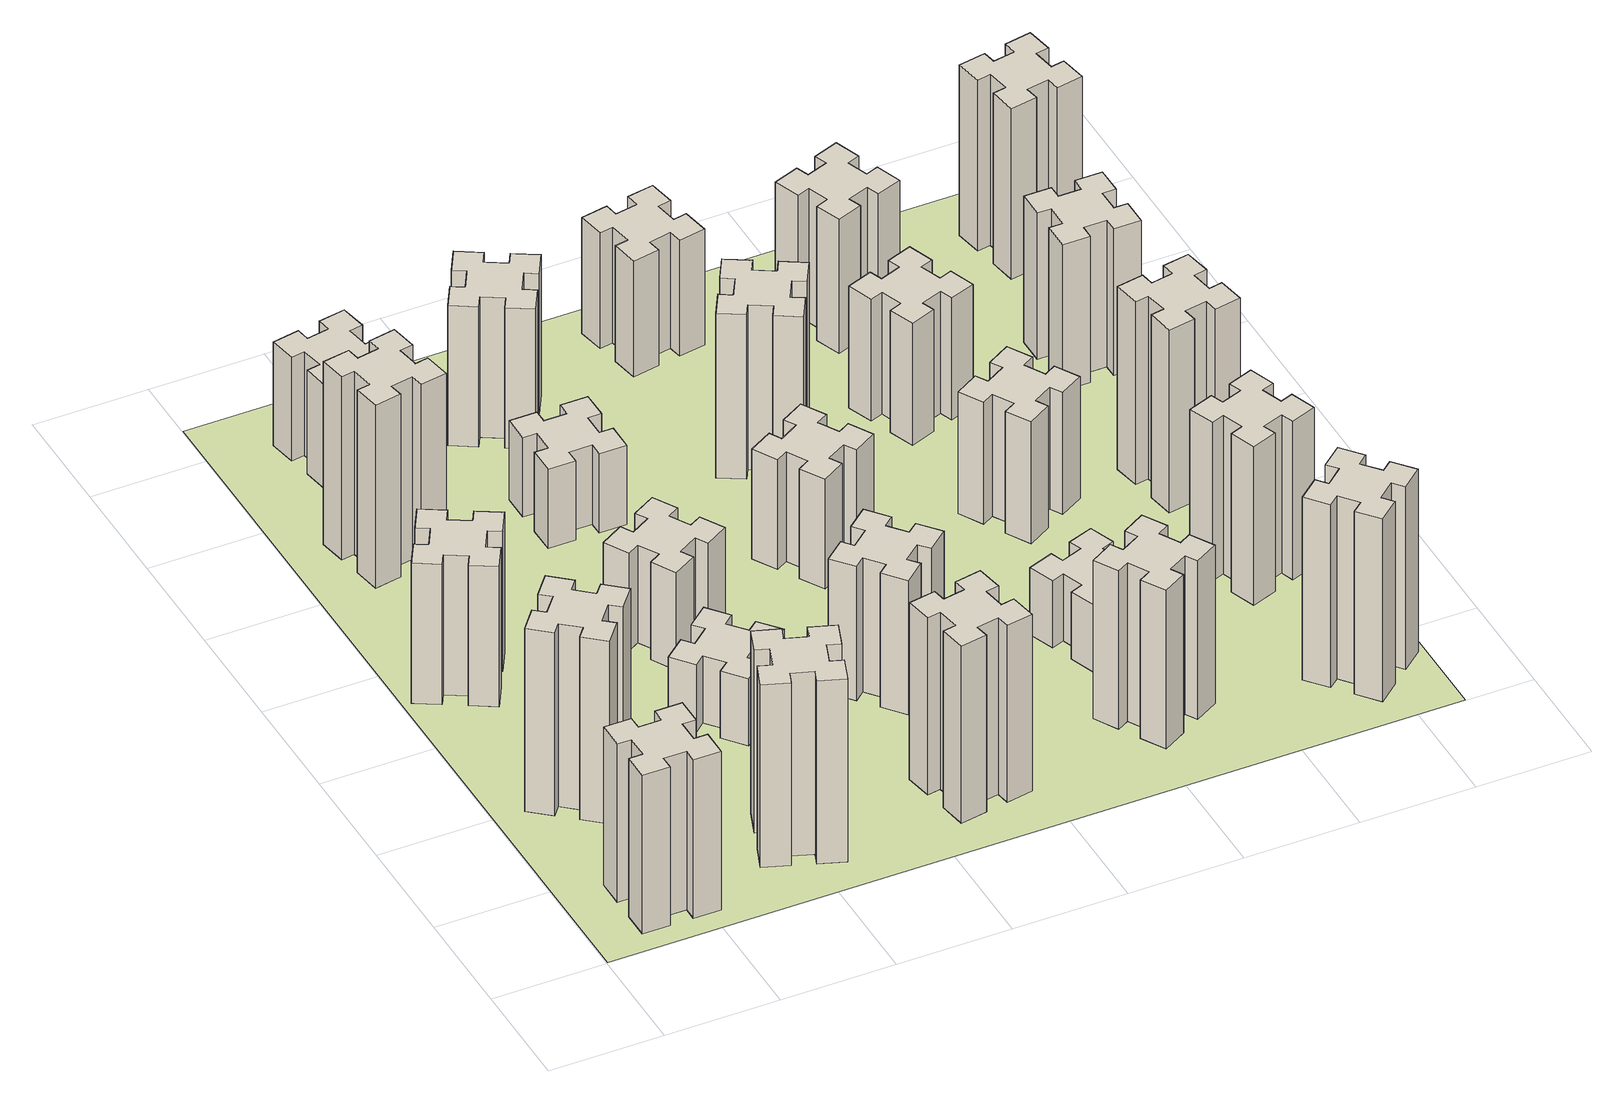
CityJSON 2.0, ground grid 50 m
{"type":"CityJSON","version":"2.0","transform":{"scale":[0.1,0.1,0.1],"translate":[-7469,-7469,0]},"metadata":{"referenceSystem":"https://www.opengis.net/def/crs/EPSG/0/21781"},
"CityObjects":{
"building1":{"type":"Building","attributes":{"class":"1000","function":"1000","usage":"1000","yearOfConstruction":2016,"roofType":"1000","measuredHeight":78,"storeysAboveGround":30,"storeysBelowGround":0},"geometry":[{"type":"Solid","lod":"1","boundaries":[[[[0,1,2,3,4,5,6,7,8,9,10,11,12,13,14,15,16,17,18,19]],[[17,16,20,21]],[[16,15,22,20]],[[15,14,23,22]],[[14,13,24,23]],[[13,12,25,24]],[[12,11,26,25]],[[11,10,27,26]],[[10,9,28,27]],[[9,8,29,28]],[[8,7,30,29]],[[7,6,31,30]],[[6,5,32,31]],[[5,4,33,32]],[[4,3,34,33]],[[3,2,35,34]],[[2,1,36,35]],[[1,0,37,36]],[[0,19,38,37]],[[19,18,39,38]],[[18,17,21,39]],[[24,25,26,27,28,29,30,31,32,33,34,35,36,37,38,39,21,20,22,23]]]]}]},
"building2":{"type":"Building","attributes":{"class":"1000","function":"1000","usage":"1000","yearOfConstruction":2016,"roofType":"1000","measuredHeight":90,"storeysAboveGround":30,"storeysBelowGround":0},"geometry":[{"type":"Solid","lod":"1","boundaries":[[[[40,41,42,43,44,45,46,47,48,49,50,51,52,53,54,55,56,57,58,59]],[[57,56,60,61]],[[56,55,62,60]],[[55,54,63,62]],[[54,53,64,63]],[[53,52,65,64]],[[52,51,66,65]],[[51,50,67,66]],[[50,49,68,67]],[[49,48,69,68]],[[48,47,70,69]],[[47,46,71,70]],[[46,45,72,71]],[[45,44,73,72]],[[44,43,74,73]],[[43,42,75,74]],[[42,41,76,75]],[[41,40,77,76]],[[40,59,78,77]],[[59,58,79,78]],[[58,57,61,79]],[[64,65,66,67,68,69,70,71,72,73,74,75,76,77,78,79,61,60,62,63]]]]}]},
"building3":{"type":"Building","attributes":{"class":"1000","function":"1000","usage":"1000","yearOfConstruction":2016,"roofType":"1000","measuredHeight":69,"storeysAboveGround":30,"storeysBelowGround":0},"geometry":[{"type":"Solid","lod":"1","boundaries":[[[[80,81,82,83,84,85,86,87,88,89,90,91,92,93,94,95,96,97,98,99]],[[97,96,100,101]],[[96,95,102,100]],[[95,94,103,102]],[[94,93,104,103]],[[93,92,105,104]],[[92,91,106,105]],[[91,90,107,106]],[[90,89,108,107]],[[89,88,109,108]],[[88,87,110,109]],[[87,86,111,110]],[[86,85,112,111]],[[85,84,113,112]],[[84,83,114,113]],[[83,82,115,114]],[[82,81,116,115]],[[81,80,117,116]],[[80,99,118,117]],[[99,98,119,118]],[[98,97,101,119]],[[104,105,106,107,108,109,110,111,112,113,114,115,116,117,118,119,101,100,102,103]]]]}]},
"building4":{"type":"Building","attributes":{"class":"1000","function":"1000","usage":"1000","yearOfConstruction":2016,"roofType":"1000","measuredHeight":90,"storeysAboveGround":30,"storeysBelowGround":0},"geometry":[{"type":"Solid","lod":"1","boundaries":[[[[120,121,122,123,124,125,126,127,128,129,130,131,132,133,134,135,136,137,138,139]],[[137,136,140,141]],[[136,135,142,140]],[[135,134,143,142]],[[134,133,144,143]],[[133,132,145,144]],[[132,131,146,145]],[[131,130,147,146]],[[130,129,148,147]],[[129,128,149,148]],[[128,127,150,149]],[[127,126,151,150]],[[126,125,152,151]],[[125,124,153,152]],[[124,123,154,153]],[[123,122,155,154]],[[122,121,156,155]],[[121,120,157,156]],[[120,139,158,157]],[[139,138,159,158]],[[138,137,141,159]],[[144,145,146,147,148,149,150,151,152,153,154,155,156,157,158,159,141,140,142,143]]]]}]},
"building5":{"type":"Building","attributes":{"class":"1000","function":"1000","usage":"1000","yearOfConstruction":2016,"roofType":"1000","measuredHeight":90,"storeysAboveGround":30,"storeysBelowGround":0},"geometry":[{"type":"Solid","lod":"1","boundaries":[[[[160,161,162,163,164,165,166,167,168,169,170,171,172,173,174,175,176,177,178,179]],[[177,176,180,181]],[[176,175,182,180]],[[175,174,183,182]],[[174,173,184,183]],[[173,172,185,184]],[[172,171,186,185]],[[171,170,187,186]],[[170,169,188,187]],[[169,168,189,188]],[[168,167,190,189]],[[167,166,191,190]],[[166,165,192,191]],[[165,164,193,192]],[[164,163,194,193]],[[163,162,195,194]],[[162,161,196,195]],[[161,160,197,196]],[[160,179,198,197]],[[179,178,199,198]],[[178,177,181,199]],[[184,185,186,187,188,189,190,191,192,193,194,195,196,197,198,199,181,180,182,183]]]]}]},
"building6":{"type":"Building","attributes":{"class":"1000","function":"1000","usage":"1000","yearOfConstruction":2016,"roofType":"1000","measuredHeight":51,"storeysAboveGround":30,"storeysBelowGround":0},"geometry":[{"type":"Solid","lod":"1","boundaries":[[[[200,201,202,203,204,205,206,207,208,209,210,211,212,213,214,215,216,217,218,219]],[[217,216,220,221]],[[216,215,222,220]],[[215,214,223,222]],[[214,213,224,223]],[[213,212,225,224]],[[212,211,226,225]],[[211,210,227,226]],[[210,209,228,227]],[[209,208,229,228]],[[208,207,230,229]],[[207,206,231,230]],[[206,205,232,231]],[[205,204,233,232]],[[204,203,234,233]],[[203,202,235,234]],[[202,201,236,235]],[[201,200,237,236]],[[200,219,238,237]],[[219,218,239,238]],[[218,217,221,239]],[[224,225,226,227,228,229,230,231,232,233,234,235,236,237,238,239,221,220,222,223]]]]}]},
"building7":{"type":"Building","attributes":{"class":"1000","function":"1000","usage":"1000","yearOfConstruction":2016,"roofType":"1000","measuredHeight":33,"storeysAboveGround":30,"storeysBelowGround":0},"geometry":[{"type":"Solid","lod":"1","boundaries":[[[[240,241,242,243,244,245,246,247,248,249,250,251,252,253,254,255,256,257,258,259]],[[257,256,260,261]],[[256,255,262,260]],[[255,254,263,262]],[[254,253,264,263]],[[253,252,265,264]],[[252,251,266,265]],[[251,250,267,266]],[[250,249,268,267]],[[249,248,269,268]],[[248,247,270,269]],[[247,246,271,270]],[[246,245,272,271]],[[245,244,273,272]],[[244,243,274,273]],[[243,242,275,274]],[[242,241,276,275]],[[241,240,277,276]],[[240,259,278,277]],[[259,258,279,278]],[[258,257,261,279]],[[264,265,266,267,268,269,270,271,272,273,274,275,276,277,278,279,261,260,262,263]]]]}]},
"building8":{"type":"Building","attributes":{"class":"1000","function":"1000","usage":"1000","yearOfConstruction":2016,"roofType":"1000","measuredHeight":48,"storeysAboveGround":30,"storeysBelowGround":0},"geometry":[{"type":"Solid","lod":"1","boundaries":[[[[280,281,282,283,284,285,286,287,288,289,290,291,292,293,294,295,296,297,298,299]],[[297,296,300,301]],[[296,295,302,300]],[[295,294,303,302]],[[294,293,304,303]],[[293,292,305,304]],[[292,291,306,305]],[[291,290,307,306]],[[290,289,308,307]],[[289,288,309,308]],[[288,287,310,309]],[[287,286,311,310]],[[286,285,312,311]],[[285,284,313,312]],[[284,283,314,313]],[[283,282,315,314]],[[282,281,316,315]],[[281,280,317,316]],[[280,299,318,317]],[[299,298,319,318]],[[298,297,301,319]],[[304,305,306,307,308,309,310,311,312,313,314,315,316,317,318,319,301,300,302,303]]]]}]},
"building9":{"type":"Building","attributes":{"class":"1000","function":"1000","usage":"1000","yearOfConstruction":2016,"roofType":"1000","measuredHeight":87,"storeysAboveGround":30,"storeysBelowGround":0},"geometry":[{"type":"Solid","lod":"1","boundaries":[[[[320,321,322,323,324,325,326,327,328,329,330,331,332,333,334,335,336,337,338,339]],[[337,336,340,341]],[[336,335,342,340]],[[335,334,343,342]],[[334,333,344,343]],[[333,332,345,344]],[[332,331,346,345]],[[331,330,347,346]],[[330,329,348,347]],[[329,328,349,348]],[[328,327,350,349]],[[327,326,351,350]],[[326,325,352,351]],[[325,324,353,352]],[[324,323,354,353]],[[323,322,355,354]],[[322,321,356,355]],[[321,320,357,356]],[[320,339,358,357]],[[339,338,359,358]],[[338,337,341,359]],[[344,345,346,347,348,349,350,351,352,353,354,355,356,357,358,359,341,340,342,343]]]]}]},
"building10":{"type":"Building","attributes":{"class":"1000","function":"1000","usage":"1000","yearOfConstruction":2016,"roofType":"1000","measuredHeight":39,"storeysAboveGround":30,"storeysBelowGround":0},"geometry":[{"type":"Solid","lod":"1","boundaries":[[[[360,361,362,363,364,365,366,367,368,369,370,371,372,373,374,375,376,377,378,379]],[[377,376,380,381]],[[376,375,382,380]],[[375,374,383,382]],[[374,373,384,383]],[[373,372,385,384]],[[372,371,386,385]],[[371,370,387,386]],[[370,369,388,387]],[[369,368,389,388]],[[368,367,390,389]],[[367,366,391,390]],[[366,365,392,391]],[[365,364,393,392]],[[364,363,394,393]],[[363,362,395,394]],[[362,361,396,395]],[[361,360,397,396]],[[360,379,398,397]],[[379,378,399,398]],[[378,377,381,399]],[[384,385,386,387,388,389,390,391,392,393,394,395,396,397,398,399,381,380,382,383]]]]}]},
"building11":{"type":"Building","attributes":{"class":"1000","function":"1000","usage":"1000","yearOfConstruction":2016,"roofType":"1000","measuredHeight":69,"storeysAboveGround":30,"storeysBelowGround":0},"geometry":[{"type":"Solid","lod":"1","boundaries":[[[[400,401,402,403,404,405,406,407,408,409,410,411,412,413,414,415,416,417,418,419]],[[417,416,420,421]],[[416,415,422,420]],[[415,414,423,422]],[[414,413,424,423]],[[413,412,425,424]],[[412,411,426,425]],[[411,410,427,426]],[[410,409,428,427]],[[409,408,429,428]],[[408,407,430,429]],[[407,406,431,430]],[[406,405,432,431]],[[405,404,433,432]],[[404,403,434,433]],[[403,402,435,434]],[[402,401,436,435]],[[401,400,437,436]],[[400,419,438,437]],[[419,418,439,438]],[[418,417,421,439]],[[424,425,426,427,428,429,430,431,432,433,434,435,436,437,438,439,421,420,422,423]]]]}]},
"building12":{"type":"Building","attributes":{"class":"1000","function":"1000","usage":"1000","yearOfConstruction":2016,"roofType":"1000","measuredHeight":66,"storeysAboveGround":30,"storeysBelowGround":0},"geometry":[{"type":"Solid","lod":"1","boundaries":[[[[440,441,442,443,444,445,446,447,448,449,450,451,452,453,454,455,456,457,458,459]],[[457,456,460,461]],[[456,455,462,460]],[[455,454,463,462]],[[454,453,464,463]],[[453,452,465,464]],[[452,451,466,465]],[[451,450,467,466]],[[450,449,468,467]],[[449,448,469,468]],[[448,447,470,469]],[[447,446,471,470]],[[446,445,472,471]],[[445,444,473,472]],[[444,443,474,473]],[[443,442,475,474]],[[442,441,476,475]],[[441,440,477,476]],[[440,459,478,477]],[[459,458,479,478]],[[458,457,461,479]],[[464,465,466,467,468,469,470,471,472,473,474,475,476,477,478,479,461,460,462,463]]]]}]},
"building13":{"type":"Building","attributes":{"class":"1000","function":"1000","usage":"1000","yearOfConstruction":2016,"roofType":"1000","measuredHeight":54,"storeysAboveGround":30,"storeysBelowGround":0},"geometry":[{"type":"Solid","lod":"1","boundaries":[[[[480,481,482,483,484,485,486,487,488,489,490,491,492,493,494,495,496,497,498,499]],[[497,496,500,501]],[[496,495,502,500]],[[495,494,503,502]],[[494,493,504,503]],[[493,492,505,504]],[[492,491,506,505]],[[491,490,507,506]],[[490,489,508,507]],[[489,488,509,508]],[[488,487,510,509]],[[487,486,511,510]],[[486,485,512,511]],[[485,484,513,512]],[[484,483,514,513]],[[483,482,515,514]],[[482,481,516,515]],[[481,480,517,516]],[[480,499,518,517]],[[499,498,519,518]],[[498,497,501,519]],[[504,505,506,507,508,509,510,511,512,513,514,515,516,517,518,519,501,500,502,503]]]]}]},
"building14":{"type":"Building","attributes":{"class":"1000","function":"1000","usage":"1000","yearOfConstruction":2016,"roofType":"1000","measuredHeight":81,"storeysAboveGround":30,"storeysBelowGround":0},"geometry":[{"type":"Solid","lod":"1","boundaries":[[[[520,521,522,523,524,525,526,527,528,529,530,531,532,533,534,535,536,537,538,539]],[[537,536,540,541]],[[536,535,542,540]],[[535,534,543,542]],[[534,533,544,543]],[[533,532,545,544]],[[532,531,546,545]],[[531,530,547,546]],[[530,529,548,547]],[[529,528,549,548]],[[528,527,550,549]],[[527,526,551,550]],[[526,525,552,551]],[[525,524,553,552]],[[524,523,554,553]],[[523,522,555,554]],[[522,521,556,555]],[[521,520,557,556]],[[520,539,558,557]],[[539,538,559,558]],[[538,537,541,559]],[[544,545,546,547,548,549,550,551,552,553,554,555,556,557,558,559,541,540,542,543]]]]}]},
"building15":{"type":"Building","attributes":{"class":"1000","function":"1000","usage":"1000","yearOfConstruction":2016,"roofType":"1000","measuredHeight":78,"storeysAboveGround":30,"storeysBelowGround":0},"geometry":[{"type":"Solid","lod":"1","boundaries":[[[[560,561,562,563,564,565,566,567,568,569,570,571,572,573,574,575,576,577,578,579]],[[577,576,580,581]],[[576,575,582,580]],[[575,574,583,582]],[[574,573,584,583]],[[573,572,585,584]],[[572,571,586,585]],[[571,570,587,586]],[[570,569,588,587]],[[569,568,589,588]],[[568,567,590,589]],[[567,566,591,590]],[[566,565,592,591]],[[565,564,593,592]],[[564,563,594,593]],[[563,562,595,594]],[[562,561,596,595]],[[561,560,597,596]],[[560,579,598,597]],[[579,578,599,598]],[[578,577,581,599]],[[584,585,586,587,588,589,590,591,592,593,594,595,596,597,598,599,581,580,582,583]]]]}]},
"building16":{"type":"Building","attributes":{"class":"1000","function":"1000","usage":"1000","yearOfConstruction":2016,"roofType":"1000","measuredHeight":57,"storeysAboveGround":30,"storeysBelowGround":0},"geometry":[{"type":"Solid","lod":"1","boundaries":[[[[600,601,602,603,604,605,606,607,608,609,610,611,612,613,614,615,616,617,618,619]],[[617,616,620,621]],[[616,615,622,620]],[[615,614,623,622]],[[614,613,624,623]],[[613,612,625,624]],[[612,611,626,625]],[[611,610,627,626]],[[610,609,628,627]],[[609,608,629,628]],[[608,607,630,629]],[[607,606,631,630]],[[606,605,632,631]],[[605,604,633,632]],[[604,603,634,633]],[[603,602,635,634]],[[602,601,636,635]],[[601,600,637,636]],[[600,619,638,637]],[[619,618,639,638]],[[618,617,621,639]],[[624,625,626,627,628,629,630,631,632,633,634,635,636,637,638,639,621,620,622,623]]]]}]},
"building17":{"type":"Building","attributes":{"class":"1000","function":"1000","usage":"1000","yearOfConstruction":2016,"roofType":"1000","measuredHeight":33,"storeysAboveGround":30,"storeysBelowGround":0},"geometry":[{"type":"Solid","lod":"1","boundaries":[[[[640,641,642,643,644,645,646,647,648,649,650,651,652,653,654,655,656,657,658,659]],[[657,656,660,661]],[[656,655,662,660]],[[655,654,663,662]],[[654,653,664,663]],[[653,652,665,664]],[[652,651,666,665]],[[651,650,667,666]],[[650,649,668,667]],[[649,648,669,668]],[[648,647,670,669]],[[647,646,671,670]],[[646,645,672,671]],[[645,644,673,672]],[[644,643,674,673]],[[643,642,675,674]],[[642,641,676,675]],[[641,640,677,676]],[[640,659,678,677]],[[659,658,679,678]],[[658,657,661,679]],[[664,665,666,667,668,669,670,671,672,673,674,675,676,677,678,679,661,660,662,663]]]]}]},
"building18":{"type":"Building","attributes":{"class":"1000","function":"1000","usage":"1000","yearOfConstruction":2016,"roofType":"1000","measuredHeight":60,"storeysAboveGround":30,"storeysBelowGround":0},"geometry":[{"type":"Solid","lod":"1","boundaries":[[[[680,681,682,683,684,685,686,687,688,689,690,691,692,693,694,695,696,697,698,699]],[[697,696,700,701]],[[696,695,702,700]],[[695,694,703,702]],[[694,693,704,703]],[[693,692,705,704]],[[692,691,706,705]],[[691,690,707,706]],[[690,689,708,707]],[[689,688,709,708]],[[688,687,710,709]],[[687,686,711,710]],[[686,685,712,711]],[[685,684,713,712]],[[684,683,714,713]],[[683,682,715,714]],[[682,681,716,715]],[[681,680,717,716]],[[680,699,718,717]],[[699,698,719,718]],[[698,697,701,719]],[[704,705,706,707,708,709,710,711,712,713,714,715,716,717,718,719,701,700,702,703]]]]}]},
"building19":{"type":"Building","attributes":{"class":"1000","function":"1000","usage":"1000","yearOfConstruction":2016,"roofType":"1000","measuredHeight":60,"storeysAboveGround":30,"storeysBelowGround":0},"geometry":[{"type":"Solid","lod":"1","boundaries":[[[[720,721,722,723,724,725,726,727,728,729,730,731,732,733,734,735,736,737,738,739]],[[737,736,740,741]],[[736,735,742,740]],[[735,734,743,742]],[[734,733,744,743]],[[733,732,745,744]],[[732,731,746,745]],[[731,730,747,746]],[[730,729,748,747]],[[729,728,749,748]],[[728,727,750,749]],[[727,726,751,750]],[[726,725,752,751]],[[725,724,753,752]],[[724,723,754,753]],[[723,722,755,754]],[[722,721,756,755]],[[721,720,757,756]],[[720,739,758,757]],[[739,738,759,758]],[[738,737,741,759]],[[744,745,746,747,748,749,750,751,752,753,754,755,756,757,758,759,741,740,742,743]]]]}]},
"building20":{"type":"Building","attributes":{"class":"1000","function":"1000","usage":"1000","yearOfConstruction":2016,"roofType":"1000","measuredHeight":90,"storeysAboveGround":30,"storeysBelowGround":0},"geometry":[{"type":"Solid","lod":"1","boundaries":[[[[760,761,762,763,764,765,766,767,768,769,770,771,772,773,774,775,776,777,778,779]],[[777,776,780,781]],[[776,775,782,780]],[[775,774,783,782]],[[774,773,784,783]],[[773,772,785,784]],[[772,771,786,785]],[[771,770,787,786]],[[770,769,788,787]],[[769,768,789,788]],[[768,767,790,789]],[[767,766,791,790]],[[766,765,792,791]],[[765,764,793,792]],[[764,763,794,793]],[[763,762,795,794]],[[762,761,796,795]],[[761,760,797,796]],[[760,779,798,797]],[[779,778,799,798]],[[778,777,781,799]],[[784,785,786,787,788,789,790,791,792,793,794,795,796,797,798,799,781,780,782,783]]]]}]},
"building21":{"type":"Building","attributes":{"class":"1000","function":"1000","usage":"1000","yearOfConstruction":2016,"roofType":"1000","measuredHeight":66,"storeysAboveGround":30,"storeysBelowGround":0},"geometry":[{"type":"Solid","lod":"1","boundaries":[[[[800,801,802,803,804,805,806,807,808,809,810,811,812,813,814,815,816,817,818,819]],[[817,816,820,821]],[[816,815,822,820]],[[815,814,823,822]],[[814,813,824,823]],[[813,812,825,824]],[[812,811,826,825]],[[811,810,827,826]],[[810,809,828,827]],[[809,808,829,828]],[[808,807,830,829]],[[807,806,831,830]],[[806,805,832,831]],[[805,804,833,832]],[[804,803,834,833]],[[803,802,835,834]],[[802,801,836,835]],[[801,800,837,836]],[[800,819,838,837]],[[819,818,839,838]],[[818,817,821,839]],[[824,825,826,827,828,829,830,831,832,833,834,835,836,837,838,839,821,820,822,823]]]]}]},
"building22":{"type":"Building","attributes":{"class":"1000","function":"1000","usage":"1000","yearOfConstruction":2016,"roofType":"1000","measuredHeight":78,"storeysAboveGround":30,"storeysBelowGround":0},"geometry":[{"type":"Solid","lod":"1","boundaries":[[[[840,841,842,843,844,845,846,847,848,849,850,851,852,853,854,855,856,857,858,859]],[[857,856,860,861]],[[856,855,862,860]],[[855,854,863,862]],[[854,853,864,863]],[[853,852,865,864]],[[852,851,866,865]],[[851,850,867,866]],[[850,849,868,867]],[[849,848,869,868]],[[848,847,870,869]],[[847,846,871,870]],[[846,845,872,871]],[[845,844,873,872]],[[844,843,874,873]],[[843,842,875,874]],[[842,841,876,875]],[[841,840,877,876]],[[840,859,878,877]],[[859,858,879,878]],[[858,857,861,879]],[[864,865,866,867,868,869,870,871,872,873,874,875,876,877,878,879,861,860,862,863]]]]}]},
"building23":{"type":"Building","attributes":{"class":"1000","function":"1000","usage":"1000","yearOfConstruction":2016,"roofType":"1000","measuredHeight":90,"storeysAboveGround":30,"storeysBelowGround":0},"geometry":[{"type":"Solid","lod":"1","boundaries":[[[[880,881,882,883,884,885,886,887,888,889,890,891,892,893,894,895,896,897,898,899]],[[897,896,900,901]],[[896,895,902,900]],[[895,894,903,902]],[[894,893,904,903]],[[893,892,905,904]],[[892,891,906,905]],[[891,890,907,906]],[[890,889,908,907]],[[889,888,909,908]],[[888,887,910,909]],[[887,886,911,910]],[[886,885,912,911]],[[885,884,913,912]],[[884,883,914,913]],[[883,882,915,914]],[[882,881,916,915]],[[881,880,917,916]],[[880,899,918,917]],[[899,898,919,918]],[[898,897,901,919]],[[904,905,906,907,908,909,910,911,912,913,914,915,916,917,918,919,901,900,902,903]]]]}]},
"building24":{"type":"Building","attributes":{"class":"1000","function":"1000","usage":"1000","yearOfConstruction":2016,"roofType":"1000","measuredHeight":72,"storeysAboveGround":30,"storeysBelowGround":0},"geometry":[{"type":"Solid","lod":"1","boundaries":[[[[920,921,922,923,924,925,926,927,928,929,930,931,932,933,934,935,936,937,938,939]],[[937,936,940,941]],[[936,935,942,940]],[[935,934,943,942]],[[934,933,944,943]],[[933,932,945,944]],[[932,931,946,945]],[[931,930,947,946]],[[930,929,948,947]],[[929,928,949,948]],[[928,927,950,949]],[[927,926,951,950]],[[926,925,952,951]],[[925,924,953,952]],[[924,923,954,953]],[[923,922,955,954]],[[922,921,956,955]],[[921,920,957,956]],[[920,939,958,957]],[[939,938,959,958]],[[938,937,941,959]],[[944,945,946,947,948,949,950,951,952,953,954,955,956,957,958,959,941,940,942,943]]]]}]},
"building25":{"type":"Building","attributes":{"class":"1000","function":"1000","usage":"1000","yearOfConstruction":2016,"roofType":"1000","measuredHeight":84,"storeysAboveGround":30,"storeysBelowGround":0},"geometry":[{"type":"Solid","lod":"1","boundaries":[[[[960,961,962,963,964,965,966,967,968,969,970,971,972,973,974,975,976,977,978,979]],[[977,976,980,981]],[[976,975,982,980]],[[975,974,983,982]],[[974,973,984,983]],[[973,972,985,984]],[[972,971,986,985]],[[971,970,987,986]],[[970,969,988,987]],[[969,968,989,988]],[[968,967,990,989]],[[967,966,991,990]],[[966,965,992,991]],[[965,964,993,992]],[[964,963,994,993]],[[963,962,995,994]],[[962,961,996,995]],[[961,960,997,996]],[[960,979,998,997]],[[979,978,999,998]],[[978,977,981,999]],[[984,985,986,987,988,989,990,991,992,993,994,995,996,997,998,999,981,980,982,983]]]]}]},
"landuse1":{"type":"LandUse","attributes":{"name":"plot1","function":"1010"},"geometry":[{"type":"MultiSurface","lod":"1","boundaries":[[[1000,1001,1002,1003]]]}]}
},
"vertices":[
[265,325,0],[265,225,0],[205,225,0],[205,105,0],[325,105,0],[325,165,0],[425,165,0],[425,105,0],[545,105,0],[545,225,0],[485,225,0],[485,325,0],[545,325,0],[545,445,0],[425,445,0],[425,385,0],[325,385,0],[325,445,0],[205,445,0],[205,325,0],[325,385,780],[325,445,780],[425,385,780],[425,445,780],[545,445,780],[545,325,780],[485,325,780],[485,225,780],[545,225,780],[545,105,780],[425,105,780],[425,165,780],[325,165,780],[325,105,780],[205,105,780],[205,225,780],[265,225,780],[265,325,780],[205,325,780],[205,445,780],
[484,1067,0],[408,1132,0],[446,1178,0],[354,1255,0],[277,1163,0],[323,1124,0],[259,1048,0],[213,1086,0],[136,994,0],[228,917,0],[266,963,0],[343,899,0],[304,853,0],[396,776,0],[473,868,0],[427,906,0],[492,983,0],[538,944,0],[615,1036,0],[523,1113,0],[492,983,900],[538,944,900],[427,906,900],[473,868,900],[396,776,900],[304,853,900],[343,899,900],[266,963,900],[228,917,900],[136,994,900],[213,1086,900],[259,1048,900],[323,1124,900],[277,1163,900],[354,1255,900],[446,1178,900],[408,1132,900],[484,1067,900],[523,1113,900],[615,1036,900],
[374,1926,0],[287,1976,0],[317,2028,0],[213,2088,0],[153,1984,0],[205,1954,0],[155,1867,0],[103,1897,0],[43,1793,0],[147,1733,0],[177,1785,0],[264,1735,0],[234,1683,0],[338,1623,0],[398,1727,0],[346,1757,0],[396,1844,0],[448,1814,0],[508,1918,0],[404,1978,0],[396,1844,690],[448,1814,690],[346,1757,690],[398,1727,690],[338,1623,690],[234,1683,690],[264,1735,690],[177,1785,690],[147,1733,690],[43,1793,690],[103,1897,690],[155,1867,690],[205,1954,690],[153,1984,690],[213,2088,690],[317,2028,690],[287,1976,690],[374,1926,690],[404,1978,690],[508,1918,690],
[929,460,0],[895,366,0],[839,387,0],[797,274,0],[910,233,0],[931,289,0],[1025,255,0],[1004,199,0],[1117,157,0],[1158,270,0],[1102,291,0],[1136,385,0],[1192,364,0],[1233,477,0],[1120,518,0],[1100,462,0],[1006,496,0],[1027,552,0],[914,593,0],[873,480,0],[1006,496,900],[1027,552,900],[1100,462,900],[1120,518,900],[1233,477,900],[1192,364,900],[1136,385,900],[1102,291,900],[1158,270,900],[1117,157,900],[1004,199,900],[1025,255,900],[931,289,900],[910,233,900],[797,274,900],[839,387,900],[895,366,900],[929,460,900],[873,480,900],[914,593,900],
[405,2812,0],[307,2795,0],[297,2854,0],[178,2833,0],[199,2715,0],[258,2725,0],[276,2627,0],[217,2617,0],[237,2498,0],[356,2519,0],[345,2578,0],[444,2596,0],[454,2537,0],[572,2557,0],[551,2676,0],[492,2665,0],[475,2764,0],[534,2774,0],[513,2892,0],[395,2871,0],[475,2764,900],[534,2774,900],[492,2665,900],[551,2676,900],[572,2557,900],[454,2537,900],[444,2596,900],[345,2578,900],[356,2519,900],[237,2498,900],[217,2617,900],[276,2627,900],[258,2725,900],[199,2715,900],[178,2833,900],[297,2854,900],[307,2795,900],[405,2812,900],[395,2871,900],[513,2892,900],
[592,3305,0],[575,3404,0],[634,3414,0],[613,3532,0],[495,3511,0],[505,3452,0],[407,3435,0],[397,3494,0],[278,3473,0],[299,3355,0],[358,3365,0],[376,3267,0],[317,3257,0],[337,3138,0],[456,3159,0],[445,3218,0],[544,3236,0],[554,3177,0],[672,3197,0],[651,3316,0],[544,3236,510],[554,3177,510],[445,3218,510],[456,3159,510],[337,3138,510],[317,3257,510],[376,3267,510],[358,3365,510],[299,3355,510],[278,3473,510],[397,3494,510],[407,3435,510],[505,3452,510],[495,3511,510],[613,3532,510],[634,3414,510],[575,3404,510],[592,3305,510],[651,3316,510],[672,3197,510],
[1083,1332,0],[1006,1267,0],[968,1313,0],[876,1236,0],[953,1144,0],[999,1183,0],[1063,1106,0],[1017,1068,0],[1094,976,0],[1186,1053,0],[1148,1099,0],[1224,1163,0],[1263,1117,0],[1355,1194,0],[1278,1286,0],[1232,1248,0],[1167,1324,0],[1213,1363,0],[1136,1455,0],[1044,1378,0],[1167,1324,330],[1213,1363,330],[1232,1248,330],[1278,1286,330],[1355,1194,330],[1263,1117,330],[1224,1163,330],[1148,1099,330],[1186,1053,330],[1094,976,330],[1017,1068,330],[1063,1106,330],[999,1183,330],[953,1144,330],[876,1236,330],[968,1313,330],[1006,1267,330],[1083,1332,330],[1044,1378,330],[1136,1455,330],
[995,1744,0],[1045,1657,0],[993,1627,0],[1053,1523,0],[1157,1583,0],[1127,1635,0],[1214,1685,0],[1244,1633,0],[1348,1693,0],[1288,1797,0],[1236,1767,0],[1186,1854,0],[1238,1884,0],[1178,1988,0],[1074,1928,0],[1104,1876,0],[1017,1826,0],[987,1878,0],[883,1818,0],[943,1714,0],[1017,1826,480],[987,1878,480],[1104,1876,480],[1074,1928,480],[1178,1988,480],[1238,1884,480],[1186,1854,480],[1236,1767,480],[1288,1797,480],[1348,1693,480],[1244,1633,480],[1214,1685,480],[1127,1635,480],[1157,1583,480],[1053,1523,480],[993,1627,480],[1045,1657,480],[995,1744,480],[943,1714,480],[883,1818,480],
[1785,492,0],[1687,475,0],[1677,534,0],[1558,513,0],[1579,395,0],[1638,405,0],[1656,307,0],[1597,297,0],[1617,178,0],[1736,199,0],[1725,258,0],[1824,276,0],[1834,217,0],[1952,237,0],[1931,356,0],[1872,345,0],[1855,444,0],[1914,454,0],[1893,572,0],[1775,551,0],[1855,444,870],[1914,454,870],[1872,345,870],[1931,356,870],[1952,237,870],[1834,217,870],[1824,276,870],[1725,258,870],[1736,199,870],[1617,178,870],[1597,297,870],[1656,307,870],[1638,405,870],[1579,395,870],[1558,513,870],[1677,534,870],[1687,475,870],[1785,492,870],[1775,551,870],[1893,572,870],
[1005,2645,0],[1005,2545,0],[945,2545,0],[945,2425,0],[1065,2425,0],[1065,2485,0],[1165,2485,0],[1165,2425,0],[1285,2425,0],[1285,2545,0],[1225,2545,0],[1225,2645,0],[1285,2645,0],[1285,2765,0],[1165,2765,0],[1165,2705,0],[1065,2705,0],[1065,2765,0],[945,2765,0],[945,2645,0],[1065,2705,390],[1065,2765,390],[1165,2705,390],[1165,2765,390],[1285,2765,390],[1285,2645,390],[1225,2645,390],[1225,2545,390],[1285,2545,390],[1285,2425,390],[1165,2425,390],[1165,2485,390],[1065,2485,390],[1065,2425,390],[945,2425,390],[945,2545,390],[1005,2545,390],[1005,2645,390],[945,2645,390],[945,2765,390],
[1186,3137,0],[1236,3224,0],[1288,3194,0],[1348,3298,0],[1244,3358,0],[1214,3306,0],[1127,3356,0],[1157,3408,0],[1053,3468,0],[993,3364,0],[1045,3334,0],[995,3247,0],[943,3277,0],[883,3173,0],[987,3113,0],[1017,3165,0],[1104,3115,0],[1074,3063,0],[1178,3003,0],[1238,3107,0],[1104,3115,690],[1074,3063,690],[1017,3165,690],[987,3113,690],[883,3173,690],[943,3277,690],[995,3247,690],[1045,3334,690],[993,3364,690],[1053,3468,690],[1157,3408,690],[1127,3356,690],[1214,3306,690],[1244,3358,690],[1348,3298,690],[1288,3194,690],[1236,3224,690],[1186,3137,690],[1238,3107,690],[1178,3003,690],
[1788,999,0],[1864,1063,0],[1903,1017,0],[1995,1094,0],[1918,1186,0],[1872,1148,0],[1807,1224,0],[1853,1263,0],[1776,1355,0],[1684,1278,0],[1723,1232,0],[1646,1167,0],[1608,1213,0],[1516,1136,0],[1593,1044,0],[1639,1083,0],[1703,1006,0],[1657,968,0],[1734,876,0],[1826,953,0],[1703,1006,660],[1657,968,660],[1639,1083,660],[1593,1044,660],[1516,1136,660],[1608,1213,660],[1646,1167,660],[1723,1232,660],[1684,1278,660],[1776,1355,660],[1853,1263,660],[1807,1224,660],[1872,1148,660],[1918,1186,660],[1995,1094,660],[1903,1017,660],[1864,1063,660],[1788,999,660],[1826,953,660],[1734,876,660],
[1844,2076,0],[1757,2026,0],[1727,2078,0],[1623,2018,0],[1683,1914,0],[1735,1944,0],[1785,1857,0],[1733,1827,0],[1793,1723,0],[1897,1783,0],[1867,1835,0],[1954,1885,0],[1984,1833,0],[2088,1893,0],[2028,1997,0],[1976,1967,0],[1926,2054,0],[1978,2084,0],[1918,2188,0],[1814,2128,0],[1926,2054,540],[1978,2084,540],[1976,1967,540],[2028,1997,540],[2088,1893,540],[1984,1833,540],[1954,1885,540],[1867,1835,540],[1897,1783,540],[1793,1723,540],[1733,1827,540],[1785,1857,540],[1735,1944,540],[1683,1914,540],[1623,2018,540],[1727,2078,540],[1757,2026,540],[1844,2076,540],[1814,2128,540],[1918,2188,540],
[2054,2666,0],[1967,2716,0],[1997,2768,0],[1893,2828,0],[1833,2724,0],[1885,2694,0],[1835,2607,0],[1783,2637,0],[1723,2533,0],[1827,2473,0],[1857,2525,0],[1944,2475,0],[1914,2423,0],[2018,2363,0],[2078,2467,0],[2026,2497,0],[2076,2584,0],[2128,2554,0],[2188,2658,0],[2084,2718,0],[2076,2584,810],[2128,2554,810],[2026,2497,810],[2078,2467,810],[2018,2363,810],[1914,2423,810],[1944,2475,810],[1857,2525,810],[1827,2473,810],[1723,2533,810],[1783,2637,810],[1835,2607,810],[1885,2694,810],[1833,2724,810],[1893,2828,810],[1997,2768,810],[1967,2716,810],[2054,2666,810],[2084,2718,810],[2188,2658,810],
[2475,464,0],[2525,377,0],[2473,347,0],[2533,243,0],[2637,303,0],[2607,355,0],[2694,405,0],[2724,353,0],[2828,413,0],[2768,517,0],[2716,487,0],[2666,574,0],[2718,604,0],[2658,708,0],[2554,648,0],[2584,596,0],[2497,546,0],[2467,598,0],[2363,538,0],[2423,434,0],[2497,546,780],[2467,598,780],[2584,596,780],[2554,648,780],[2658,708,780],[2718,604,780],[2666,574,780],[2716,487,780],[2768,517,780],[2828,413,780],[2724,353,780],[2694,405,780],[2607,355,780],[2637,303,780],[2533,243,780],[2473,347,780],[2525,377,780],[2475,464,780],[2423,434,780],[2363,538,780],
[1738,3465,0],[1756,3367,0],[1697,3357,0],[1717,3238,0],[1836,3259,0],[1825,3318,0],[1924,3336,0],[1934,3277,0],[2052,3297,0],[2031,3416,0],[1972,3405,0],[1955,3504,0],[2014,3514,0],[1993,3632,0],[1875,3611,0],[1885,3552,0],[1787,3535,0],[1777,3594,0],[1658,3573,0],[1679,3455,0],[1787,3535,570],[1777,3594,570],[1885,3552,570],[1875,3611,570],[1993,3632,570],[2014,3514,570],[1955,3504,570],[1972,3405,570],[2031,3416,570],[2052,3297,570],[1934,3277,570],[1924,3336,570],[1825,3318,570],[1836,3259,570],[1717,3238,570],[1697,3357,570],[1756,3367,570],[1738,3465,570],[1679,3455,570],[1658,3573,570],
[2716,1006,0],[2682,1100,0],[2738,1120,0],[2697,1233,0],[2584,1192,0],[2605,1136,0],[2511,1102,0],[2490,1158,0],[2377,1117,0],[2419,1004,0],[2475,1025,0],[2509,931,0],[2453,910,0],[2494,797,0],[2607,839,0],[2586,895,0],[2680,929,0],[2700,873,0],[2813,914,0],[2772,1027,0],[2680,929,330],[2700,873,330],[2586,895,330],[2607,839,330],[2494,797,330],[2453,910,330],[2509,931,330],[2475,1025,330],[2419,1004,330],[2377,1117,330],[2490,1158,330],[2511,1102,330],[2605,1136,330],[2584,1192,330],[2697,1233,330],[2738,1120,330],[2682,1100,330],[2716,1006,330],[2772,1027,330],[2813,914,330],
[2816,1867,0],[2766,1954,0],[2818,1984,0],[2758,2088,0],[2654,2028,0],[2684,1976,0],[2597,1926,0],[2567,1978,0],[2463,1918,0],[2523,1814,0],[2575,1844,0],[2625,1757,0],[2573,1727,0],[2633,1623,0],[2737,1683,0],[2707,1735,0],[2794,1785,0],[2824,1733,0],[2928,1793,0],[2868,1897,0],[2794,1785,600],[2824,1733,600],[2707,1735,600],[2737,1683,600],[2633,1623,600],[2573,1727,600],[2625,1757,600],[2575,1844,600],[2523,1814,600],[2463,1918,600],[2567,1978,600],[2597,1926,600],[2684,1976,600],[2654,2028,600],[2758,2088,600],[2818,1984,600],[2766,1954,600],[2816,1867,600],[2868,1897,600],[2928,1793,600],
[2586,2475,0],[2680,2509,0],[2700,2453,0],[2813,2494,0],[2772,2607,0],[2716,2586,0],[2682,2680,0],[2738,2700,0],[2697,2813,0],[2584,2772,0],[2605,2716,0],[2511,2682,0],[2490,2738,0],[2377,2697,0],[2419,2584,0],[2475,2605,0],[2509,2511,0],[2453,2490,0],[2494,2377,0],[2607,2419,0],[2509,2511,600],[2453,2490,600],[2475,2605,600],[2419,2584,600],[2377,2697,600],[2490,2738,600],[2511,2682,600],[2605,2716,600],[2584,2772,600],[2697,2813,600],[2738,2700,600],[2682,2680,600],[2716,2586,600],[2772,2607,600],[2813,2494,600],[2700,2453,600],[2680,2509,600],[2586,2475,600],[2607,2419,600],[2494,2377,600],
[3468,259,0],[3544,323,0],[3583,277,0],[3675,354,0],[3598,446,0],[3552,408,0],[3487,484,0],[3533,523,0],[3456,615,0],[3364,538,0],[3403,492,0],[3326,427,0],[3288,473,0],[3196,396,0],[3273,304,0],[3319,343,0],[3383,266,0],[3337,228,0],[3414,136,0],[3506,213,0],[3383,266,900],[3337,228,900],[3319,343,900],[3273,304,900],[3196,396,900],[3288,473,900],[3326,427,900],[3403,492,900],[3364,538,900],[3456,615,900],[3533,523,900],[3487,484,900],[3552,408,900],[3598,446,900],[3675,354,900],[3583,277,900],[3544,323,900],[3468,259,900],[3506,213,900],[3414,136,900],
[2716,3226,0],[2682,3320,0],[2738,3340,0],[2697,3453,0],[2584,3412,0],[2605,3356,0],[2511,3322,0],[2490,3378,0],[2377,3337,0],[2419,3224,0],[2475,3245,0],[2509,3151,0],[2453,3130,0],[2494,3017,0],[2607,3059,0],[2586,3115,0],[2680,3149,0],[2700,3093,0],[2813,3134,0],[2772,3247,0],[2680,3149,660],[2700,3093,660],[2586,3115,660],[2607,3059,660],[2494,3017,660],[2453,3130,660],[2509,3151,660],[2475,3245,660],[2419,3224,660],[2377,3337,660],[2490,3378,660],[2511,3322,660],[2605,3356,660],[2584,3412,660],[2697,3453,660],[2738,3340,660],[2682,3320,660],[2716,3226,660],[2772,3247,660],[2813,3134,660],
[3215,1125,0],[3249,1031,0],[3193,1010,0],[3234,897,0],[3347,939,0],[3326,995,0],[3420,1029,0],[3440,973,0],[3553,1014,0],[3512,1127,0],[3456,1106,0],[3422,1200,0],[3478,1220,0],[3437,1333,0],[3324,1292,0],[3345,1236,0],[3251,1202,0],[3230,1258,0],[3117,1217,0],[3159,1104,0],[3251,1202,780],[3230,1258,780],[3345,1236,780],[3324,1292,780],[3437,1333,780],[3478,1220,780],[3422,1200,780],[3456,1106,780],[3512,1127,780],[3553,1014,780],[3440,973,780],[3420,1029,780],[3326,995,780],[3347,939,780],[3234,897,780],[3193,1010,780],[3249,1031,780],[3215,1125,780],[3159,1104,780],[3117,1217,780],
[3365,1872,0],[3267,1855,0],[3257,1914,0],[3138,1893,0],[3159,1775,0],[3218,1785,0],[3236,1687,0],[3177,1677,0],[3197,1558,0],[3316,1579,0],[3305,1638,0],[3404,1656,0],[3414,1597,0],[3532,1617,0],[3511,1736,0],[3452,1725,0],[3435,1824,0],[3494,1834,0],[3473,1952,0],[3355,1931,0],[3435,1824,900],[3494,1834,900],[3452,1725,900],[3511,1736,900],[3532,1617,900],[3414,1597,900],[3404,1656,900],[3305,1638,900],[3316,1579,900],[3197,1558,900],[3177,1677,900],[3236,1687,900],[3218,1785,900],[3159,1775,900],[3138,1893,900],[3257,1914,900],[3267,1855,900],[3365,1872,900],[3355,1931,900],[3473,1952,900],
[3385,2705,0],[3285,2705,0],[3285,2765,0],[3165,2765,0],[3165,2645,0],[3225,2645,0],[3225,2545,0],[3165,2545,0],[3165,2425,0],[3285,2425,0],[3285,2485,0],[3385,2485,0],[3385,2425,0],[3505,2425,0],[3505,2545,0],[3445,2545,0],[3445,2645,0],[3505,2645,0],[3505,2765,0],[3385,2765,0],[3445,2645,720],[3505,2645,720],[3445,2545,720],[3505,2545,720],[3505,2425,720],[3385,2425,720],[3385,2485,720],[3285,2485,720],[3285,2425,720],[3165,2425,720],[3165,2545,720],[3225,2545,720],[3225,2645,720],[3165,2645,720],[3165,2765,720],[3285,2765,720],[3285,2705,720],[3385,2705,720],[3385,2765,720],[3505,2765,720],
[3552,3305,0],[3535,3404,0],[3594,3414,0],[3573,3532,0],[3455,3511,0],[3465,3452,0],[3367,3435,0],[3357,3494,0],[3238,3473,0],[3259,3355,0],[3318,3365,0],[3336,3267,0],[3277,3257,0],[3297,3138,0],[3416,3159,0],[3405,3218,0],[3504,3236,0],[3514,3177,0],[3632,3197,0],[3611,3316,0],[3504,3236,840],[3514,3177,840],[3405,3218,840],[3416,3159,840],[3297,3138,840],[3277,3257,840],[3336,3267,840],[3318,3365,840],[3259,3355,840],[3238,3473,840],[3357,3494,840],[3367,3435,840],[3465,3452,840],[3455,3511,840],[3573,3532,840],[3594,3414,840],[3535,3404,840],[3552,3305,840],[3611,3316,840],[3632,3197,840],
[5,3705,0],[3705,3705,0],[3705,5,0],[5,5,0]
]}
